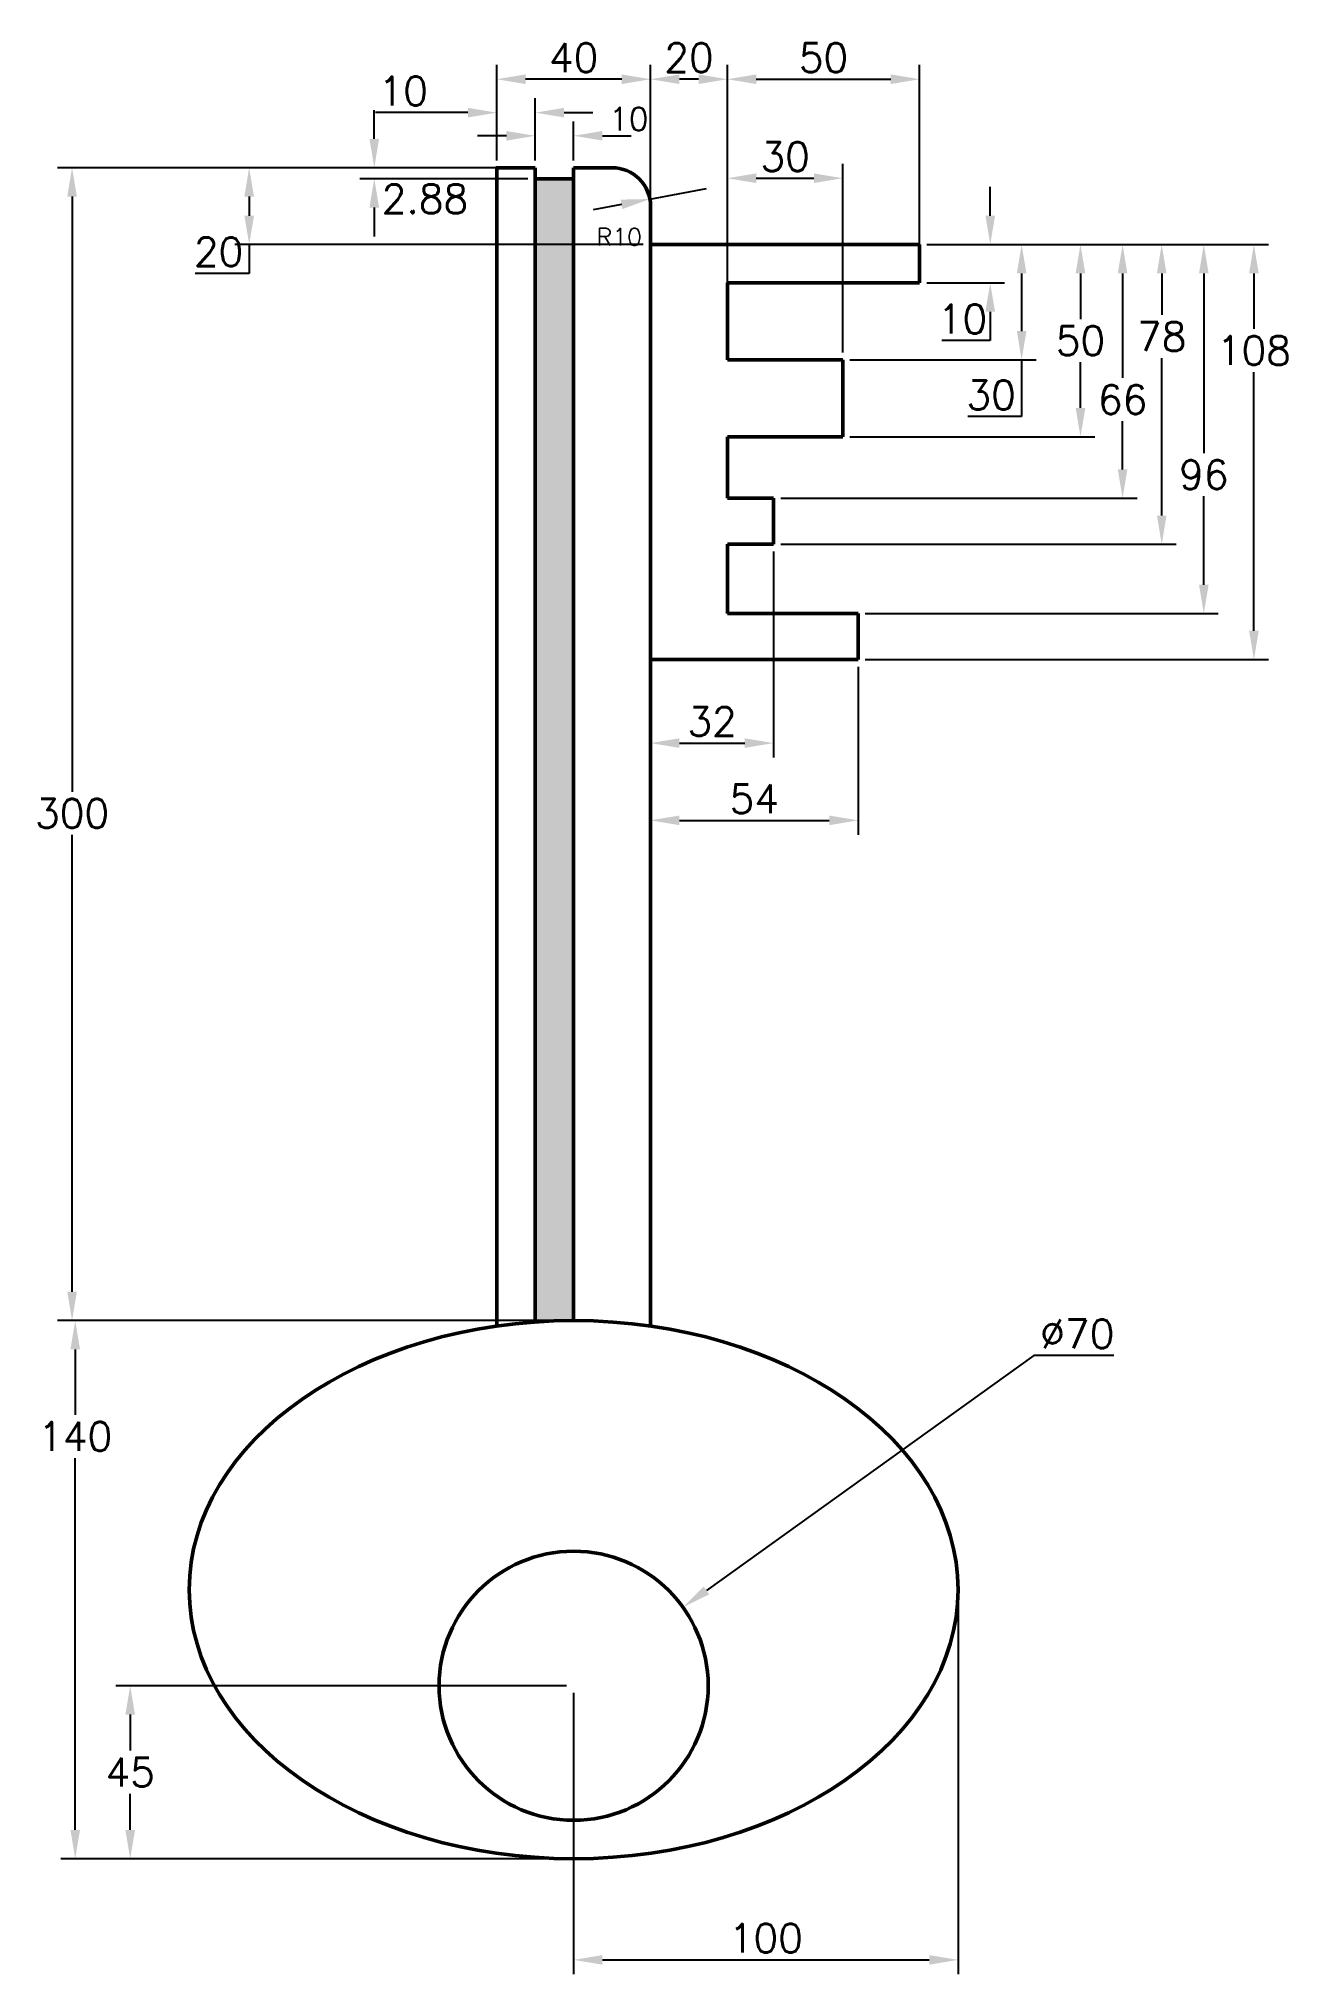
# Model space of a CAD drawing. Header units: millimetres. Extents: x 85 to 410, y 177 to 681.
import ezdxf

# ---------------------------------------------------------------- set-up
doc = ezdxf.new("R2010")
doc.units = ezdxf.units.MM
doc.layers.add('dim', color=252, linetype='Continuous', transparency=0.4)
doc.layers.add('new', color=252, linetype='Continuous', lineweight=50, transparency=0.6)
doc.styles.get("Standard").update_dxf_attribs({"font": 'simplex.shx'})
doc.dimstyles.new('ISO-25', dxfattribs={"dimscale": 3, "dimtxt": 2.5, "dimasz": 2.5, "dimexe": 1.25, "dimexo": 0.625, "dimtad": 1, "dimtih": 1, "dimtoh": 1, "dimdsep": 46, "dimtxsty": 'Standard', "dimcen": 0, "dimadec": 0, "dimazin": 0, "dimtfac": 1, "dimtofl": 0, "dimtmove": 0, "dimatfit": 3, "dimfxl": 1, "dimarcsym": 0})

# ---------------------------------------------------------------- blocks, each defined once
blk = doc.blocks.new('*D1')
at = {"layer": 'Defpoints', "color": 0, "transparency": 16777216}
for p in [(94.58, 347.14), (224.23, 347.14), (224.23, 207.14)]:
    blk.add_point(p, dxfattribs=at)
at = {"layer": 'dim', "color": 0, "lineweight": -2, "transparency": 16777216}
for p, q in [((222.35, 347.14), (90.83, 347.14)), ((94.58, 339.64), (94.58, 322.65)), ((94.58, 214.64), (94.58, 311.4)), ((222.35, 207.14), (90.83, 207.14))]:
    blk.add_line(p, q, dxfattribs=at)
at = {"layer": 'dim', "color": 0, "transparency": 16777216}
for points in [[(93.33, 339.64), (95.83, 339.64), (94.58, 347.14)], [(93.33, 214.64), (95.83, 214.64), (94.58, 207.14)]]:
    blk.add_solid(points, dxfattribs=at)
at = {"layer": 'dim', "color": 0, "transparency": 16777216, "insert": (94.58, 317.02), "char_height": 7.5, "attachment_point": 5}
blk.add_mtext('140', dxfattribs=at)
blk = doc.blocks.new('*D2')
at = {"layer": 'Defpoints', "color": 0, "transparency": 16777216}
for p in [(204.23, 647.14), (93.76, 347.14), (214.23, 347.14)]:
    blk.add_point(p, dxfattribs=at)
at = {"layer": 'dim', "color": 0, "lineweight": -2, "transparency": 16777216}
for p, q in [((202.35, 647.14), (90.01, 647.14)), ((93.76, 639.64), (93.76, 484.76)), ((93.76, 354.64), (93.76, 473.51)), ((212.35, 347.14), (90.01, 347.14))]:
    blk.add_line(p, q, dxfattribs=at)
at = {"layer": 'dim', "color": 0, "transparency": 16777216}
for points in [[(92.51, 639.64), (95.01, 639.64), (93.76, 647.14)], [(92.51, 354.64), (95.01, 354.64), (93.76, 347.14)]]:
    blk.add_solid(points, dxfattribs=at)
at = {"layer": 'dim', "color": 0, "transparency": 16777216, "insert": (93.76, 479.13), "char_height": 7.5, "attachment_point": 5}
blk.add_mtext('300', dxfattribs=at)
blk = doc.blocks.new('*D3')
at = {"layer": 'Defpoints', "color": 0, "transparency": 16777216}
for p in [(224.23, 252.14), (108.88, 207.14), (224.23, 207.14)]:
    blk.add_point(p, dxfattribs=at)
at = {"layer": 'dim', "color": 0, "lineweight": -2, "transparency": 16777216}
for p, q in [((222.35, 252.14), (105.13, 252.14)), ((108.88, 244.64), (108.88, 235.27)), ((108.88, 214.64), (108.88, 224.02)), ((222.35, 207.14), (105.13, 207.14))]:
    blk.add_line(p, q, dxfattribs=at)
at = {"layer": 'dim', "color": 0, "transparency": 16777216}
for points in [[(107.63, 244.64), (110.13, 244.64), (108.88, 252.14)], [(107.63, 214.64), (110.13, 214.64), (108.88, 207.14)]]:
    blk.add_solid(points, dxfattribs=at)
at = {"layer": 'dim', "color": 0, "transparency": 16777216, "insert": (108.88, 229.64), "char_height": 7.5, "attachment_point": 5}
blk.add_mtext('45', dxfattribs=at)
blk = doc.blocks.new('*D4')
at = {"layer": 'Defpoints', "color": 0, "transparency": 16777216}
for p in [(314.23, 627.14), (314.23, 617.14), (332.59, 617.14)]:
    blk.add_point(p, dxfattribs=at)
at = {"layer": 'dim', "color": 0, "lineweight": -2, "transparency": 16777216}
for p, q in [((332.59, 634.64), (332.59, 642.14)), ((316.1, 627.14), (336.34, 627.14)), ((316.1, 617.14), (336.34, 617.14)), ((332.59, 609.64), (332.59, 602.14)), ((332.59, 602.14), (320.01, 602.14))]:
    blk.add_line(p, q, dxfattribs=at)
at = {"layer": 'dim', "color": 0, "transparency": 16777216}
for points in [[(331.34, 634.64), (333.84, 634.64), (332.59, 627.14)], [(331.34, 609.64), (333.84, 609.64), (332.59, 617.14)]]:
    blk.add_solid(points, dxfattribs=at)
at = {"layer": 'dim', "color": 0, "transparency": 16777216, "insert": (325.36, 607.77), "char_height": 7.5, "attachment_point": 5}
blk.add_mtext('10', dxfattribs=at)
blk = doc.blocks.new('*D5')
at = {"layer": 'Defpoints', "color": 0, "transparency": 16777216}
for p in [(314.23, 627.14), (294.23, 597.14), (340.76, 597.14)]:
    blk.add_point(p, dxfattribs=at)
at = {"layer": 'dim', "color": 0, "lineweight": -2, "transparency": 16777216}
for p, q in [((316.1, 627.14), (344.51, 627.14)), ((340.76, 619.64), (340.76, 604.64)), ((296.1, 597.14), (344.51, 597.14)), ((340.76, 597.14), (340.76, 582.37)), ((340.76, 582.37), (326.75, 582.37))]:
    blk.add_line(p, q, dxfattribs=at)
at = {"layer": 'dim', "color": 0, "transparency": 16777216}
for points in [[(339.51, 619.64), (342.01, 619.64), (340.76, 627.14)], [(339.51, 604.64), (342.01, 604.64), (340.76, 597.14)]]:
    blk.add_solid(points, dxfattribs=at)
at = {"layer": 'dim', "color": 0, "transparency": 16777216, "insert": (332.82, 587.99), "char_height": 7.5, "attachment_point": 5}
blk.add_mtext('30', dxfattribs=at)
blk = doc.blocks.new('*D6')
at = {"layer": 'Defpoints', "color": 0, "transparency": 16777216}
for p in [(314.23, 627.14), (294.23, 577.14), (356.06, 577.14)]:
    blk.add_point(p, dxfattribs=at)
at = {"layer": 'dim', "color": 0, "lineweight": -2, "transparency": 16777216}
for p, q in [((316.1, 627.14), (359.81, 627.14)), ((356.06, 619.64), (356.06, 607.77)), ((356.06, 584.64), (356.06, 596.52)), ((296.1, 577.14), (359.81, 577.14))]:
    blk.add_line(p, q, dxfattribs=at)
at = {"layer": 'dim', "color": 0, "transparency": 16777216}
for points in [[(354.81, 619.64), (357.31, 619.64), (356.06, 627.14)], [(354.81, 584.64), (357.31, 584.64), (356.06, 577.14)]]:
    blk.add_solid(points, dxfattribs=at)
at = {"layer": 'dim', "color": 0, "transparency": 16777216, "insert": (356.06, 602.14), "char_height": 7.5, "attachment_point": 5}
blk.add_mtext('50', dxfattribs=at)
blk = doc.blocks.new('*D7')
at = {"layer": 'Defpoints', "color": 0, "transparency": 16777216}
for p in [(314.23, 627.14), (276.23, 561.14), (367.02, 561.14)]:
    blk.add_point(p, dxfattribs=at)
at = {"layer": 'dim', "color": 0, "lineweight": -2, "transparency": 16777216}
for p, q in [((316.1, 627.14), (370.77, 627.14)), ((367.02, 619.64), (367.02, 592.42)), ((367.02, 568.64), (367.02, 581.17)), ((278.1, 561.14), (370.77, 561.14))]:
    blk.add_line(p, q, dxfattribs=at)
at = {"layer": 'dim', "color": 0, "transparency": 16777216}
for points in [[(365.77, 619.64), (368.27, 619.64), (367.02, 627.14)], [(365.77, 568.64), (368.27, 568.64), (367.02, 561.14)]]:
    blk.add_solid(points, dxfattribs=at)
at = {"layer": 'dim', "color": 0, "transparency": 16777216, "insert": (367.02, 586.79), "char_height": 7.5, "attachment_point": 5}
blk.add_mtext('66', dxfattribs=at)
blk = doc.blocks.new('*D8')
at = {"layer": 'Defpoints', "color": 0, "transparency": 16777216}
for p in [(314.23, 627.14), (276.23, 549.14), (377.19, 549.14)]:
    blk.add_point(p, dxfattribs=at)
at = {"layer": 'dim', "color": 0, "lineweight": -2, "transparency": 16777216}
for p, q in [((316.1, 627.14), (380.94, 627.14)), ((377.19, 619.64), (377.19, 608.83)), ((377.19, 556.64), (377.19, 597.58)), ((278.1, 549.14), (380.94, 549.14))]:
    blk.add_line(p, q, dxfattribs=at)
at = {"layer": 'dim', "color": 0, "transparency": 16777216}
for points in [[(375.94, 619.64), (378.44, 619.64), (377.19, 627.14)], [(375.94, 556.64), (378.44, 556.64), (377.19, 549.14)]]:
    blk.add_solid(points, dxfattribs=at)
at = {"layer": 'dim', "color": 0, "transparency": 16777216, "insert": (377.19, 603.2), "char_height": 7.5, "attachment_point": 5}
blk.add_mtext('78', dxfattribs=at)
blk = doc.blocks.new('*D9')
at = {"layer": 'Defpoints', "color": 0, "transparency": 16777216}
for p in [(314.23, 627.14), (298.23, 531.14), (388.14, 531.14)]:
    blk.add_point(p, dxfattribs=at)
at = {"layer": 'dim', "color": 0, "lineweight": -2, "transparency": 16777216}
for p, q in [((316.1, 627.14), (391.89, 627.14)), ((388.14, 619.64), (388.14, 572.89)), ((388.14, 538.64), (388.14, 561.64)), ((300.1, 531.14), (391.89, 531.14))]:
    blk.add_line(p, q, dxfattribs=at)
at = {"layer": 'dim', "color": 0, "transparency": 16777216}
for points in [[(386.89, 619.64), (389.39, 619.64), (388.14, 627.14)], [(386.89, 538.64), (389.39, 538.64), (388.14, 531.14)]]:
    blk.add_solid(points, dxfattribs=at)
at = {"layer": 'dim', "color": 0, "transparency": 16777216, "insert": (388.14, 567.26), "char_height": 7.5, "attachment_point": 5}
blk.add_mtext('96', dxfattribs=at)
blk = doc.blocks.new('*D10')
at = {"layer": 'Defpoints', "color": 0, "transparency": 16777216}
for p in [(314.23, 627.14), (298.23, 519.14), (401.18, 519.14)]:
    blk.add_point(p, dxfattribs=at)
at = {"layer": 'dim', "color": 0, "lineweight": -2, "transparency": 16777216}
for p, q in [((316.1, 627.14), (404.93, 627.14)), ((401.18, 619.64), (401.18, 605.18)), ((401.18, 526.64), (401.18, 593.93)), ((300.1, 519.14), (404.93, 519.14))]:
    blk.add_line(p, q, dxfattribs=at)
at = {"layer": 'dim', "color": 0, "transparency": 16777216}
for points in [[(399.93, 619.64), (402.43, 619.64), (401.18, 627.14)], [(399.93, 526.64), (402.43, 526.64), (401.18, 519.14)]]:
    blk.add_solid(points, dxfattribs=at)
at = {"layer": 'dim', "color": 0, "transparency": 16777216, "insert": (401.18, 599.56), "char_height": 7.5, "attachment_point": 5}
blk.add_mtext('108', dxfattribs=at)
blk = doc.blocks.new('*D11')
at = {"layer": 'Defpoints', "color": 0, "transparency": 16777216}
for p in [(244.23, 670.16), (244.23, 627.14), (264.23, 617.14)]:
    blk.add_point(p, dxfattribs=at)
at = {"layer": 'dim', "color": 0, "lineweight": -2, "transparency": 16777216}
for p, q in [((244.23, 629.02), (244.23, 673.91)), ((256.73, 670.16), (251.73, 670.16)), ((264.23, 619.02), (264.23, 673.91))]:
    blk.add_line(p, q, dxfattribs=at)
at = {"layer": 'dim', "color": 0, "transparency": 16777216}
for points in [[(251.73, 671.41), (251.73, 668.91), (244.23, 670.16)], [(256.73, 671.41), (256.73, 668.91), (264.23, 670.16)]]:
    blk.add_solid(points, dxfattribs=at)
at = {"layer": 'dim', "color": 0, "transparency": 16777216, "insert": (254.23, 675.78), "char_height": 7.5, "attachment_point": 5}
blk.add_mtext('20', dxfattribs=at)
blk = doc.blocks.new('*D12')
at = {"layer": 'Defpoints', "color": 0, "transparency": 16777216}
for p in [(314.23, 670.16), (264.23, 617.14), (314.23, 617.14)]:
    blk.add_point(p, dxfattribs=at)
at = {"layer": 'dim', "color": 0, "lineweight": -2, "transparency": 16777216}
for p, q in [((264.23, 619.02), (264.23, 673.91)), ((271.73, 670.16), (306.73, 670.16)), ((314.23, 619.02), (314.23, 673.91))]:
    blk.add_line(p, q, dxfattribs=at)
at = {"layer": 'dim', "color": 0, "transparency": 16777216}
for points in [[(271.73, 671.41), (271.73, 668.91), (264.23, 670.16)], [(306.73, 671.41), (306.73, 668.91), (314.23, 670.16)]]:
    blk.add_solid(points, dxfattribs=at)
at = {"layer": 'dim', "color": 0, "transparency": 16777216, "insert": (289.23, 675.78), "char_height": 7.5, "attachment_point": 5}
blk.add_mtext('50', dxfattribs=at)
blk = doc.blocks.new('*D13')
at = {"layer": 'Defpoints', "color": 0, "transparency": 16777216}
for p in [(294.23, 644.4), (264.23, 597.14), (294.23, 597.14)]:
    blk.add_point(p, dxfattribs=at)
at = {"layer": 'dim', "color": 0, "lineweight": -2, "transparency": 16777216}
for p, q in [((264.23, 599.02), (264.23, 648.15)), ((294.23, 599.02), (294.23, 648.15)), ((271.73, 644.4), (286.73, 644.4))]:
    blk.add_line(p, q, dxfattribs=at)
at = {"layer": 'dim', "color": 0, "transparency": 16777216}
for points in [[(271.73, 645.65), (271.73, 643.15), (264.23, 644.4)], [(286.73, 645.65), (286.73, 643.15), (294.23, 644.4)]]:
    blk.add_solid(points, dxfattribs=at)
at = {"layer": 'dim', "color": 0, "transparency": 16777216, "insert": (279.23, 650.03), "char_height": 7.5, "attachment_point": 5}
blk.add_mtext('30', dxfattribs=at)
blk = doc.blocks.new('*D14')
at = {"layer": 'Defpoints', "color": 0, "transparency": 16777216}
for p in [(276.23, 549.14), (244.23, 519.14), (276.23, 497.42)]:
    blk.add_point(p, dxfattribs=at)
at = {"layer": 'dim', "color": 0, "lineweight": -2, "transparency": 16777216}
for p, q in [((276.23, 547.27), (276.23, 493.67)), ((244.23, 517.27), (244.23, 493.67)), ((251.73, 497.42), (268.73, 497.42))]:
    blk.add_line(p, q, dxfattribs=at)
at = {"layer": 'dim', "color": 0, "transparency": 16777216}
for points in [[(251.73, 498.67), (251.73, 496.17), (244.23, 497.42)], [(268.73, 498.67), (268.73, 496.17), (276.23, 497.42)]]:
    blk.add_solid(points, dxfattribs=at)
at = {"layer": 'dim', "color": 0, "transparency": 16777216, "insert": (260.23, 503.04), "char_height": 7.5, "attachment_point": 5}
blk.add_mtext('32', dxfattribs=at)
blk = doc.blocks.new('*D15')
at = {"layer": 'Defpoints', "color": 0, "transparency": 16777216}
for p in [(244.23, 519.14), (298.23, 519.14), (298.23, 477.32)]:
    blk.add_point(p, dxfattribs=at)
at = {"layer": 'dim', "color": 0, "lineweight": -2, "transparency": 16777216}
for p, q in [((244.23, 517.27), (244.23, 473.57)), ((298.23, 517.27), (298.23, 473.57)), ((251.73, 477.32), (290.73, 477.32))]:
    blk.add_line(p, q, dxfattribs=at)
at = {"layer": 'dim', "color": 0, "transparency": 16777216}
for points in [[(251.73, 478.57), (251.73, 476.07), (244.23, 477.32)], [(290.73, 478.57), (290.73, 476.07), (298.23, 477.32)]]:
    blk.add_solid(points, dxfattribs=at)
at = {"layer": 'dim', "color": 0, "transparency": 16777216, "insert": (271.23, 482.94), "char_height": 7.5, "attachment_point": 5}
blk.add_mtext('54', dxfattribs=at)
blk = doc.blocks.new('*D16')
at = {"layer": 'Defpoints', "color": 0, "transparency": 16777216}
for p in [(204.23, 670.16), (204.23, 647.14), (244.23, 627.14)]:
    blk.add_point(p, dxfattribs=at)
at = {"layer": 'dim', "color": 0, "lineweight": -2, "transparency": 16777216}
for p, q in [((204.23, 649.02), (204.23, 673.91)), ((236.73, 670.16), (211.73, 670.16)), ((244.23, 629.02), (244.23, 673.91))]:
    blk.add_line(p, q, dxfattribs=at)
at = {"layer": 'dim', "color": 0, "transparency": 16777216}
for points in [[(211.73, 671.41), (211.73, 668.91), (204.23, 670.16)], [(236.73, 671.41), (236.73, 668.91), (244.23, 670.16)]]:
    blk.add_solid(points, dxfattribs=at)
at = {"layer": 'dim', "color": 0, "transparency": 16777216, "insert": (224.23, 675.78), "char_height": 7.5, "attachment_point": 5}
blk.add_mtext('40', dxfattribs=at)
blk = doc.blocks.new('*D17')
at = {"layer": 'Defpoints', "color": 0, "transparency": 16777216}
for p in [(214.23, 661.46), (204.23, 647.14), (214.23, 647.14)]:
    blk.add_point(p, dxfattribs=at)
at = {"layer": 'dim', "color": 0, "lineweight": -2, "transparency": 16777216}
for p, q in [((204.23, 649.02), (204.23, 665.21)), ((214.23, 649.02), (214.23, 665.21)), ((196.73, 661.46), (172.68, 661.46)), ((221.73, 661.46), (229.23, 661.46))]:
    blk.add_line(p, q, dxfattribs=at)
at = {"layer": 'dim', "color": 0, "transparency": 16777216}
for points in [[(196.73, 662.71), (196.73, 660.21), (204.23, 661.46)], [(221.73, 662.71), (221.73, 660.21), (214.23, 661.46)]]:
    blk.add_solid(points, dxfattribs=at)
at = {"layer": 'dim', "color": 0, "transparency": 16777216, "insert": (179.91, 667.09), "char_height": 7.5, "attachment_point": 5}
blk.add_mtext('10', dxfattribs=at)
blk = doc.blocks.new('*D18')
at = {"layer": 'Defpoints', "color": 0, "transparency": 16777216}
for p in [(224.23, 655.44), (214.23, 647.14), (224.23, 647.14)]:
    blk.add_point(p, dxfattribs=at)
at = {"layer": 'dim', "color": 0, "lineweight": -2, "transparency": 16777216}
for p, q in [((206.73, 655.44), (199.23, 655.44)), ((214.23, 649.02), (214.23, 659.19)), ((224.23, 649.02), (224.23, 659.19)), ((231.73, 655.44), (239.23, 655.44))]:
    blk.add_line(p, q, dxfattribs=at)
at = {"layer": 'dim', "color": 0, "transparency": 16777216}
for points in [[(206.73, 656.69), (206.73, 654.19), (214.23, 655.44)], [(231.73, 656.69), (231.73, 654.19), (224.23, 655.44)]]:
    blk.add_solid(points, dxfattribs=at)
at = {"layer": 'dim', "color": 0, "transparency": 16777216, "insert": (238.57, 659.81), "char_height": 7.5, "attachment_point": 5}
blk.add_mtext('{\\H0.8x;10}', dxfattribs=at)
blk = doc.blocks.new('*D19')
at = {"layer": 'Defpoints', "color": 0, "transparency": 16777216}
for p in [(234.23, 637.14), (244.06, 638.99)]:
    blk.add_point(p, dxfattribs=at)
at = {"layer": 'dim', "color": 0, "lineweight": -2, "transparency": 16777216}
for p, q in [((244.06, 638.99), (251.43, 640.38)), ((251.43, 640.38), (258.8, 641.77)), ((236.69, 637.6), (229.32, 636.21))]:
    blk.add_line(p, q, dxfattribs=at)
at = {"layer": 'dim', "color": 0, "transparency": 16777216}
blk.add_solid([(236.45, 638.83), (236.92, 636.38), (244.06, 638.99)], dxfattribs=at)
at = {"layer": 'dim', "color": 0, "transparency": 16777216, "insert": (236.1, 629.13), "char_height": 7.5, "attachment_point": 5}
blk.add_mtext('{\\H0.6x;R10}', dxfattribs=at)
blk = doc.blocks.new('*D20')
at = {"layer": 'Defpoints', "color": 0, "transparency": 16777216}
for p in [(252.66, 272.56), (195.8, 231.72)]:
    blk.add_point(p, dxfattribs=at)
at = {"layer": 'dim', "color": 0, "lineweight": -2, "transparency": 16777216}
for p, q in [((343.9, 338.1), (258.75, 276.94)), ((364.71, 338.1), (343.9, 338.1))]:
    blk.add_line(p, q, dxfattribs=at)
at = {"layer": 'dim', "color": 0, "transparency": 16777216}
blk.add_solid([(258.02, 277.95), (259.48, 275.92), (252.66, 272.56)], dxfattribs=at)
at = {"layer": 'dim', "color": 0, "transparency": 16777216, "insert": (355.24, 343.73), "char_height": 7.5, "attachment_point": 5}
blk.add_mtext('∅70', dxfattribs=at)
blk = doc.blocks.new('*D21')
at = {"layer": 'Defpoints', "color": 0, "transparency": 16777216}
for p in [(324.23, 277.14), (224.23, 252.14), (324.23, 180.81)]:
    blk.add_point(p, dxfattribs=at)
at = {"layer": 'dim', "color": 0, "lineweight": -2, "transparency": 16777216}
for p, q in [((324.23, 275.27), (324.23, 177.06)), ((224.23, 250.27), (224.23, 177.06)), ((231.73, 180.81), (316.73, 180.81))]:
    blk.add_line(p, q, dxfattribs=at)
at = {"layer": 'dim', "color": 0, "transparency": 16777216}
for points in [[(231.73, 182.06), (231.73, 179.56), (224.23, 180.81)], [(316.73, 182.06), (316.73, 179.56), (324.23, 180.81)]]:
    blk.add_solid(points, dxfattribs=at)
at = {"layer": 'dim', "color": 0, "transparency": 16777216, "insert": (274.23, 186.44), "char_height": 7.5, "attachment_point": 5}
blk.add_mtext('100', dxfattribs=at)
blk = doc.blocks.new('*D22')
at = {"layer": 'Defpoints', "color": 0, "transparency": 16777216}
for p in [(214.23, 647.14), (172.37, 644.26), (214.23, 644.26)]:
    blk.add_point(p, dxfattribs=at)
at = {"layer": 'dim', "color": 0, "lineweight": -2, "transparency": 16777216}
for p, q in [((172.37, 654.64), (172.37, 662.14)), ((212.35, 647.14), (168.62, 647.14)), ((212.35, 644.26), (168.62, 644.26)), ((172.37, 636.76), (172.37, 629.26))]:
    blk.add_line(p, q, dxfattribs=at)
at = {"layer": 'dim', "color": 0, "transparency": 16777216}
for points in [[(171.12, 654.64), (173.62, 654.64), (172.37, 647.14)], [(171.12, 636.76), (173.62, 636.76), (172.37, 644.26)]]:
    blk.add_solid(points, dxfattribs=at)
at = {"layer": 'dim', "color": 0, "transparency": 16777216, "insert": (185.55, 639.04), "char_height": 7.5, "attachment_point": 5}
blk.add_mtext('2.88', dxfattribs=at)
blk = doc.blocks.new('*D23')
at = {"layer": 'Defpoints', "color": 0, "transparency": 16777216}
for p in [(204.23, 647.14), (139.83, 627.14), (244.23, 627.14)]:
    blk.add_point(p, dxfattribs=at)
at = {"layer": 'new', "color": 0, "lineweight": -2, "transparency": 16777216}
for p, q in [((202.35, 647.14), (136.08, 647.14)), ((139.83, 639.64), (139.83, 634.64)), ((242.35, 627.14), (136.08, 627.14)), ((139.83, 627.14), (139.83, 619.64)), ((139.83, 619.64), (125.81, 619.64))]:
    blk.add_line(p, q, dxfattribs=at)
at = {"layer": 'new', "color": 0, "transparency": 16777216}
for points in [[(138.58, 639.64), (141.08, 639.64), (139.83, 647.14)], [(138.58, 634.64), (141.08, 634.64), (139.83, 627.14)]]:
    blk.add_solid(points, dxfattribs=at)
at = {"layer": 'new', "color": 0, "transparency": 16777216, "insert": (131.88, 625.27), "char_height": 7.5, "attachment_point": 5}
blk.add_mtext('20', dxfattribs=at)

msp = doc.modelspace()

# ---------------------------------------------------------------- hatches: boundary and pattern name
h = msp.add_hatch(color=256)
h.dxf.hatch_style = 1
edge = h.paths.add_edge_path()
edge.add_line((224.229, 644.257), (214.229, 644.257))
edge.add_line((214.229, 644.257), (214.229, 346.79))
edge.add_ellipse((224.229, 277.141), major_axis=(100, 0), ratio=0.7, start_angle=90, end_angle=95.73917, ccw=False)
edge.add_line((224.229, 347.141), (224.229, 644.257))

# ---------------------------------------------------------------- linework, layer by layer
at = {"lineweight": 50}
for p, q in [((214.229, 647.141), (214.229, 346.79)), ((224.229, 647.141), (224.229, 347.141)), ((214.229, 644.257), (224.229, 644.257)), ((244.229, 627.141), (314.229, 627.141)), ((314.229, 627.141), (314.229, 617.141)), ((314.229, 617.141), (264.229, 617.141)), ((264.229, 617.141), (264.229, 597.141)), ((264.229, 597.141), (294.229, 597.141)), ((294.229, 597.141), (294.229, 577.141)), ((294.229, 577.141), (264.229, 577.141)), ((264.229, 577.141), (264.229, 561.141)), ((264.229, 561.141), (276.229, 561.141)), ((276.229, 561.141), (276.229, 549.141)), ((276.229, 549.141), (264.229, 549.141)), ((264.229, 549.141), (264.229, 531.141)), ((264.229, 531.141), (298.229, 531.141)), ((298.229, 531.141), (298.229, 519.141)), ((298.229, 519.141), (244.229, 519.141))]:
    msp.add_line(p, q, dxfattribs=at)
for points in [[(214.229, 647.141), (204.229, 647.141), (204.229, 345.726)], [(244.229, 345.726), (244.229, 627.141)]]:
    msp.add_lwpolyline(points, dxfattribs=at)
msp.add_lwpolyline([(244.229, 627.141), (244.229, 637.141, 0.4142136), (234.229, 647.141), (224.229, 647.141)], format="xyb", dxfattribs=at)
msp.add_circle((224.229, 252.141), 35, dxfattribs=at)
msp.add_ellipse((224.229, 277.141), major_axis=(100, 0), ratio=0.7, dxfattribs=at)

# ---------------------------------------------------------------- dimensions: what is measured, and where the dimension line sits
at = {"layer": 'dim'}
for base, p1, p2, picture, middle in [((204.229, 670.156), (244.229, 627.141), (204.229, 647.141), '*D16', (224.229, 675.781)), ((244.229, 670.156), (264.229, 617.141), (244.229, 627.141), '*D11', (254.229, 675.781)), ((314.229, 670.156), (264.229, 617.141), (314.229, 617.141), '*D12', (289.229, 675.781)), ((294.229, 644.403), (264.229, 597.141), (294.229, 597.141), '*D13', (279.229, 650.028)), ((276.229, 497.419), (244.229, 519.141), (276.229, 549.141), '*D14', (260.229, 503.044)), ((298.229, 477.319), (244.229, 519.141), (298.229, 519.141), '*D15', (271.229, 482.944))]:
    dim = msp.add_linear_dim(base=base, p1=p1, p2=p2, dimstyle='ISO-25', dxfattribs=at)
    dim.commit()
    dim.dimension.update_dxf_attribs({"geometry": picture, "text_midpoint": middle})
dim = msp.add_linear_dim(base=(214.229, 661.461), p1=(204.229, 647.141), p2=(214.229, 647.141), dimstyle='ISO-25', dxfattribs=at)
dim.commit()
dim.dimension.update_dxf_attribs({"geometry": '*D17', "text_midpoint": (179.907, 661.461), "dimtype": 160})
for base, p1, p2, picture, middle in [((172.368, 644.257), (214.229, 647.141), (214.229, 644.257), '*D22', (185.55, 639.042)), ((108.876, 207.141), (224.229, 252.141), (224.229, 207.141), '*D3', (108.876, 229.641))]:
    dim = msp.add_linear_dim(base=base, p1=p1, p2=p2, angle=90, dimstyle='ISO-25', override={"dimtmove": 2}, dxfattribs=at)
    dim.commit()
    dim.dimension.update_dxf_attribs({"geometry": picture, "text_midpoint": middle, "dimtype": 160})
dim = msp.add_linear_dim(base=(224.229, 655.445), p1=(214.229, 647.141), p2=(224.229, 647.141), text='{\\H0.8x;<>}', dimstyle='ISO-25', override={"dimtmove": 2}, dxfattribs=at)
dim.commit()
dim.dimension.update_dxf_attribs({"geometry": '*D18', "text_midpoint": (238.57, 659.808), "dimtype": 160})
for base, p1, p2, picture, middle in [((93.765, 347.141), (204.229, 647.141), (214.229, 347.141), '*D2', (93.765, 479.134)), ((367.016, 561.141), (314.229, 627.141), (276.229, 561.141), '*D7', (367.016, 586.795)), ((377.186, 549.141), (314.229, 627.141), (276.229, 549.141), '*D8', (377.186, 603.204)), ((340.765, 597.141), (314.229, 627.141), (294.229, 597.141), '*D5', (332.818, 582.367)), ((356.064, 577.141), (314.229, 627.141), (294.229, 577.141), '*D6', (356.064, 602.141)), ((388.138, 531.141), (314.229, 627.141), (298.229, 531.141), '*D9', (388.138, 567.26)), ((401.176, 519.141), (314.229, 627.141), (298.229, 519.141), '*D10', (401.176, 599.558)), ((94.581, 347.141), (224.229, 207.141), (224.229, 347.141), '*D1', (94.581, 317.024))]:
    dim = msp.add_linear_dim(base=base, p1=p1, p2=p2, angle=90, dimstyle='ISO-25', dxfattribs=at)
    dim.commit()
    dim.dimension.update_dxf_attribs({"geometry": picture, "text_midpoint": middle, "dimtype": 160})
dim = msp.add_radius_dim(center=(234.229, 637.141), mpoint=(244.056, 638.993), text='{\\H0.6x;<>}', dimstyle='ISO-25', override={"dimtmove": 2}, dxfattribs=at)
dim.commit()
dim.dimension.update_dxf_attribs({"geometry": '*D19', "text_midpoint": (236.102, 629.133), "dimtype": 164})
dim = msp.add_linear_dim(base=(332.595, 617.141), p1=(314.229, 627.141), p2=(314.229, 617.141), angle=90, dimstyle='ISO-25', dxfattribs=at)
dim.commit()
dim.dimension.update_dxf_attribs({"geometry": '*D4', "text_midpoint": (325.363, 607.766)})
dim = msp.add_diameter_dim_2p(p1=(195.803, 231.722), p2=(252.656, 272.56), dimstyle='ISO-25', dxfattribs=at)
dim.commit()
dim.dimension.update_dxf_attribs({"geometry": '*D20', "text_midpoint": (355.242, 338.103), "dimtype": 163})
dim = msp.add_linear_dim(base=(324.229, 180.813), p1=(224.229, 252.141), p2=(324.229, 277.141), dimstyle='ISO-25', override={"dimtmove": 2}, dxfattribs=at)
dim.commit()
dim.dimension.update_dxf_attribs({"geometry": '*D21', "text_midpoint": (274.229, 186.438)})
at = {"layer": 'new'}
dim = msp.add_linear_dim(base=(139.828, 627.141), p1=(204.229, 647.141), p2=(244.229, 627.141), angle=90, dimstyle='ISO-25', dxfattribs=at)
dim.commit()
dim.dimension.update_dxf_attribs({"geometry": '*D23', "text_midpoint": (131.882, 625.266)})

doc.saveas('drawing.dxf')
